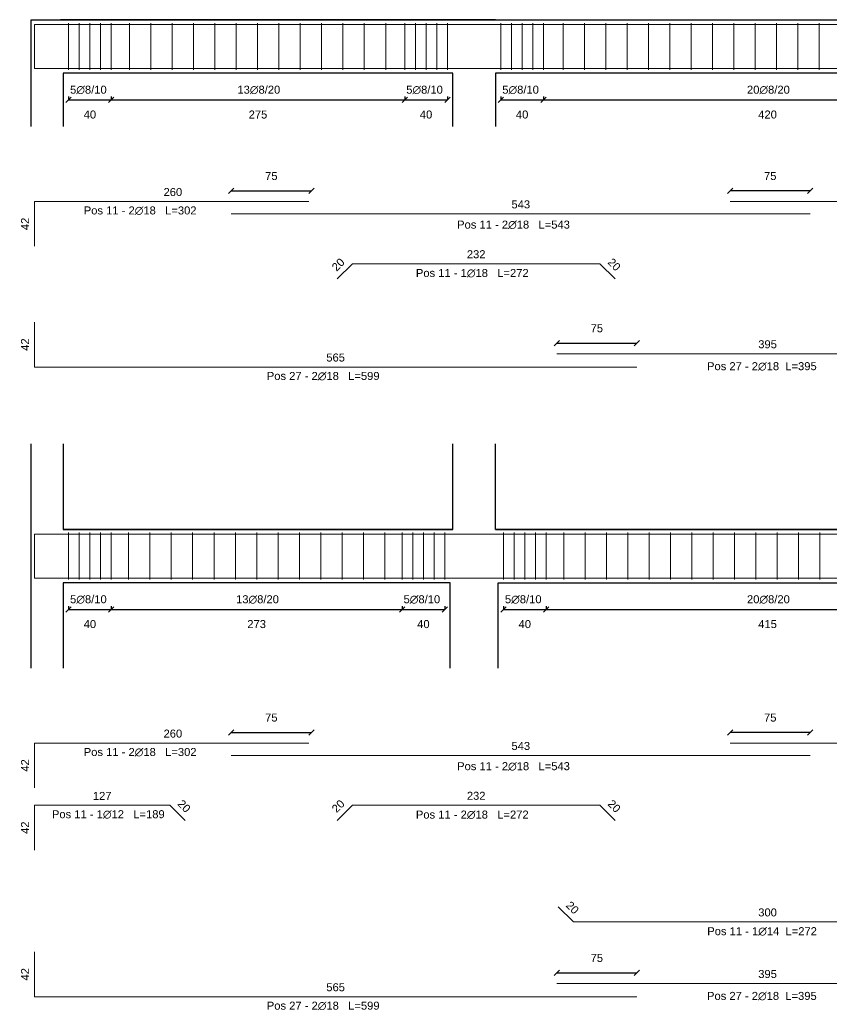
# Model space of a CAD drawing. Header units: millimetres. Extents: x -455371 to 117772, y -78417 to 116564.
# Drawn here: x -242200 to -234597, y -4194 to 5085 of the extents above; entities that cross this region are included whole.
import ezdxf

# ---------------------------------------------------------------- set-up
doc = ezdxf.new("R2010")
doc.units = ezdxf.units.MM
doc.layers.get('0').update_dxf_attribs({"color": 255})
for name, color, linetype, lineweight in [('armature', 5, 'Continuous', 18), ('Cls', 7, 'Continuous', 25), ('quote', 5, 'Continuous', 15), ('Scritte', 7, 'Continuous', 15), ('staffe', 10, 'Continuous', 15)]:
    doc.layers.add(name, color=color, linetype=linetype, lineweight=lineweight)
doc.styles.get("Standard").update_dxf_attribs({"font": 'arial.ttf'})
doc.dimstyles.new('per distinte 1 a 50', dxfattribs={"dimtxt": 75, "dimasz": 150, "dimexe": 0.18, "dimexo": 250, "dimgap": 50, "dimtad": 1, "dimdec": 0, "dimlfac": 0.1, "dimzin": 0, "dimdsep": 46, "dimtxsty": 'Standard', "dimblk": 'NONE', "dimcen": 0, "dimse1": 1, "dimse2": 1, "dimsd1": 1, "dimsd2": 1, "dimadec": 0, "dimazin": 0, "dimtfac": 1, "dimtdec": 0, "dimtix": 1, "dimtofl": 0, "dimtmove": 0, "dimatfit": 3, "dimldrblk": 'NONE', "dimfxl": 250, "dimfxlon": 1, "dimtolj": 1, "dimtzin": 0, "dimarcsym": 2})
doc.dimstyles.new('scala1 a 50', dxfattribs={"dimtxt": 75, "dimasz": 50, "dimexe": 0.18, "dimexo": 250, "dimgap": 100, "dimtad": 2, "dimdec": 0, "dimlfac": 0.1, "dimzin": 0, "dimdsep": 46, "dimtxsty": 'Standard', "dimblk": 'OBLIQUE', "dimcen": -100, "dimadec": 0, "dimazin": 0, "dimtfac": 1, "dimtdec": 0, "dimtofl": 0, "dimtmove": 0, "dimatfit": 3, "dimfxl": 250, "dimfxlon": 1, "dimtolj": 1, "dimtzin": 0, "dimarcsym": 0})

# ---------------------------------------------------------------- blocks, each defined once
blk = doc.blocks.new('*U742')
at = {"layer": 'staffe'}
blk.add_lwpolyline([(0, -220), (0, 220)], dxfattribs=at)
blk = doc.blocks.new('*U743')
at = {"layer": 'Cls', "color": 0, "linetype": 'ByBlock', "lineweight": -2, "transparency": 16777216}
for p in [(0, 0), (100, 0), (200, 0), (300, 0), (400, 0)]:
    blk.add_blockref('*U742', p, dxfattribs=at)
blk = doc.blocks.new('*U744')
at = {"layer": 'staffe'}
blk.add_lwpolyline([(0, -220), (0, 220)], dxfattribs=at)
blk = doc.blocks.new('*U745')
at = {"layer": 'Cls', "color": 0, "linetype": 'ByBlock', "lineweight": -2, "transparency": 16777216}
for p in [(0, 0), (100, 0), (200, 0), (300, 0), (400, 0)]:
    blk.add_blockref('*U744', p, dxfattribs=at)
blk = doc.blocks.new('*U750')
at = {"layer": 'staffe'}
blk.add_lwpolyline([(0, -220), (0, 220)], dxfattribs=at)
blk = doc.blocks.new('*U751')
at = {"layer": 'Cls', "color": 0, "linetype": 'ByBlock', "lineweight": -2, "transparency": 16777216}
for p in [(0, 0), (100, 0), (200, 0), (300, 0), (400, 0)]:
    blk.add_blockref('*U750', p, dxfattribs=at)
blk = doc.blocks.new('*U762')
at = {"layer": 'staffe'}
blk.add_lwpolyline([(0, -220), (0, 220)], dxfattribs=at)
blk = doc.blocks.new('*U763')
at = {"layer": 'Cls', "color": 0, "linetype": 'ByBlock', "lineweight": -2, "transparency": 16777216}
for p in [(0, 0), (100, 0), (200, 0), (300, 0), (400, 0)]:
    blk.add_blockref('*U762', p, dxfattribs=at)
blk = doc.blocks.new('*U775')
at = {"layer": 'staffe'}
blk.add_lwpolyline([(0, -220), (0, 220)], dxfattribs=at)
blk = doc.blocks.new('*U776')
at = {"layer": 'Cls', "color": 0, "linetype": 'ByBlock', "lineweight": -2, "transparency": 16777216}
for p in [(0, 0), (100, 0), (200, 0), (300, 0), (400, 0)]:
    blk.add_blockref('*U775', p, dxfattribs=at)
blk = doc.blocks.new('*U777')
at = {"layer": 'staffe'}
blk.add_lwpolyline([(0, -220), (0, 220)], dxfattribs=at)
blk = doc.blocks.new('*U778')
at = {"layer": 'Cls', "color": 0, "linetype": 'ByBlock', "lineweight": -2, "transparency": 16777216}
for p in [(0, 0), (100, 0), (200, 0), (300, 0), (400, 0)]:
    blk.add_blockref('*U777', p, dxfattribs=at)
blk = doc.blocks.new('*U801')
at = {"layer": 'staffe'}
blk.add_lwpolyline([(0, -220), (0, 220)], dxfattribs=at)
blk = doc.blocks.new('*U802')
at = {"layer": 'Cls', "color": 0, "linetype": 'ByBlock', "lineweight": -2, "transparency": 16777216}
for p in [(0, 0), (200, 0), (400, 0), (600, 0), (800, 0), (1000, 0), (1200, 0), (1400, 0), (1600, 0), (1800, 0), (2000, 0), (2200, 0), (2400, 0)]:
    blk.add_blockref('*U801', p, dxfattribs=at)
blk = doc.blocks.new('*U803')
at = {"layer": 'staffe'}
blk.add_lwpolyline([(0, -220), (0, 220)], dxfattribs=at)
blk = doc.blocks.new('*U804')
at = {"layer": 'Cls', "color": 0, "linetype": 'ByBlock', "lineweight": -2, "transparency": 16777216}
for p in [(0, 0), (200, 0), (400, 0), (600, 0), (800, 0), (1000, 0), (1200, 0), (1400, 0), (1600, 0), (1800, 0), (2000, 0), (2200, 0), (2400, 0)]:
    blk.add_blockref('*U803', p, dxfattribs=at)
blk = doc.blocks.new('*U806')
at = {"layer": 'staffe'}
blk.add_lwpolyline([(0, -220), (0, 220)], dxfattribs=at)
blk = doc.blocks.new('*U807')
at = {"layer": 'Cls', "color": 0, "linetype": 'ByBlock', "lineweight": -2, "transparency": 16777216}
for p in [(0, 0), (200, 0), (400, 0), (600, 0), (800, 0), (1000, 0), (1200, 0), (1400, 0), (1600, 0), (1800, 0), (2000, 0), (2200, 0), (2400, 0), (2600, 0), (2800, 0), (3000, 0), (3200, 0), (3400, 0), (3600, 0), (3800, 0)]:
    blk.add_blockref('*U806', p, dxfattribs=at)
blk = doc.blocks.new('*U809')
at = {"layer": 'staffe'}
blk.add_lwpolyline([(0, -220), (0, 220)], dxfattribs=at)
blk = doc.blocks.new('*U808')
at = {"layer": 'Cls', "color": 0, "linetype": 'ByBlock', "lineweight": -2, "transparency": 16777216}
for p in [(0, 0), (200, 0), (400, 0), (600, 0), (800, 0), (1000, 0), (1200, 0), (1400, 0), (1600, 0), (1800, 0), (2000, 0), (2200, 0), (2400, 0), (2600, 0), (2800, 0), (3000, 0), (3200, 0), (3400, 0), (3600, 0), (3800, 0)]:
    blk.add_blockref('*U809', p, dxfattribs=at)
blk = doc.blocks.new('_Oblique')
at = {"color": 0, "linetype": 'ByBlock', "lineweight": -2}
blk.add_line((-0.5, -0.5), (0.5, 0.5), dxfattribs=at)
blk = doc.blocks.new('*D816')
at = {"layer": 'Defpoints', "color": 0, "transparency": 16777216}
for p in [(-238592.8, 4615.1), (-238192.8, 4615.1), (-238192.8, 4335.6)]:
    blk.add_point(p, dxfattribs=at)
at = {"layer": 'quote', "color": 0, "lineweight": -2, "transparency": 16777216}
for p, q in [((-238592.8, 4365.1), (-238592.8, 4335.4)), ((-238192.8, 4365.1), (-238192.8, 4335.4)), ((-238592.8, 4335.6), (-238192.8, 4335.6))]:
    blk.add_line(p, q, dxfattribs=at)
at = {"layer": 'quote', "color": 0, "lineweight": -2, "transparency": 16777216, "xscale": 50, "yscale": 50, "zscale": 50, "rotation": 180}
blk.add_blockref('_Oblique', (-238592.8, 4335.6), dxfattribs=at)
at = {"layer": 'quote', "color": 0, "lineweight": -2, "transparency": 16777216, "xscale": 50, "yscale": 50, "zscale": 50}
blk.add_blockref('_Oblique', (-238192.8, 4335.6), dxfattribs=at)
at = {"layer": 'quote', "color": 0, "transparency": 16777216, "insert": (-238392.8, 4197.3), "char_height": 75, "attachment_point": 5}
blk.add_mtext('\\A1;40', dxfattribs=at)
blk = doc.blocks.new('*D817')
at = {"layer": 'Defpoints', "color": 0, "transparency": 16777216}
for p in [(-238617.8, -159.1), (-238217.8, -159.1), (-238217.8, -438.6)]:
    blk.add_point(p, dxfattribs=at)
at = {"layer": 'quote', "color": 0, "lineweight": -2, "transparency": 16777216}
for p, q in [((-238617.8, -409.1), (-238617.8, -438.8)), ((-238617.8, -438.6), (-238217.8, -438.6)), ((-238217.8, -409.1), (-238217.8, -438.8))]:
    blk.add_line(p, q, dxfattribs=at)
at = {"layer": 'quote', "color": 0, "lineweight": -2, "transparency": 16777216, "xscale": 50, "yscale": 50, "zscale": 50, "rotation": 180}
blk.add_blockref('_Oblique', (-238617.8, -438.6), dxfattribs=at)
at = {"layer": 'quote', "color": 0, "lineweight": -2, "transparency": 16777216, "xscale": 50, "yscale": 50, "zscale": 50}
blk.add_blockref('_Oblique', (-238217.8, -438.6), dxfattribs=at)
at = {"layer": 'quote', "color": 0, "transparency": 16777216, "insert": (-238417.8, -576.9), "char_height": 75, "attachment_point": 5}
blk.add_mtext('\\A1;40', dxfattribs=at)
blk = doc.blocks.new('*D832')
at = {"layer": 'Defpoints', "color": 0, "transparency": 16777216}
for p in [(-241742.8, 4615.1), (-241342.8, 4615.1), (-241342.8, 4335.6)]:
    blk.add_point(p, dxfattribs=at)
at = {"layer": 'quote', "color": 0, "lineweight": -2, "transparency": 16777216}
for p, q in [((-241742.8, 4365.1), (-241742.8, 4335.4)), ((-241342.8, 4365.1), (-241342.8, 4335.4)), ((-241742.8, 4335.6), (-241342.8, 4335.6))]:
    blk.add_line(p, q, dxfattribs=at)
at = {"layer": 'quote', "color": 0, "lineweight": -2, "transparency": 16777216, "xscale": 50, "yscale": 50, "zscale": 50, "rotation": 180}
blk.add_blockref('_Oblique', (-241742.8, 4335.6), dxfattribs=at)
at = {"layer": 'quote', "color": 0, "lineweight": -2, "transparency": 16777216, "xscale": 50, "yscale": 50, "zscale": 50}
blk.add_blockref('_Oblique', (-241342.8, 4335.6), dxfattribs=at)
at = {"layer": 'quote', "color": 0, "transparency": 16777216, "insert": (-241542.8, 4197.3), "char_height": 75, "attachment_point": 5}
blk.add_mtext('\\A1;40', dxfattribs=at)
blk = doc.blocks.new('*D833')
at = {"layer": 'Defpoints', "color": 0, "transparency": 16777216}
for p in [(-241742.8, -159.1), (-241342.8, -159.1), (-241342.8, -438.6)]:
    blk.add_point(p, dxfattribs=at)
at = {"layer": 'quote', "color": 0, "lineweight": -2, "transparency": 16777216}
for p, q in [((-241742.8, -409.1), (-241742.8, -438.8)), ((-241742.8, -438.6), (-241342.8, -438.6)), ((-241342.8, -409.1), (-241342.8, -438.8))]:
    blk.add_line(p, q, dxfattribs=at)
at = {"layer": 'quote', "color": 0, "lineweight": -2, "transparency": 16777216, "xscale": 50, "yscale": 50, "zscale": 50, "rotation": 180}
blk.add_blockref('_Oblique', (-241742.8, -438.6), dxfattribs=at)
at = {"layer": 'quote', "color": 0, "lineweight": -2, "transparency": 16777216, "xscale": 50, "yscale": 50, "zscale": 50}
blk.add_blockref('_Oblique', (-241342.8, -438.6), dxfattribs=at)
at = {"layer": 'quote', "color": 0, "transparency": 16777216, "insert": (-241542.8, -576.9), "char_height": 75, "attachment_point": 5}
blk.add_mtext('\\A1;40', dxfattribs=at)
blk = doc.blocks.new('*D836')
at = {"layer": 'Defpoints', "color": 0, "transparency": 16777216}
for p in [(-237692.8, 4615.1), (-237292.8, 4615.1), (-237292.8, 4335.6)]:
    blk.add_point(p, dxfattribs=at)
at = {"layer": 'quote', "color": 0, "lineweight": -2, "transparency": 16777216}
for p, q in [((-237692.8, 4365.1), (-237692.8, 4335.4)), ((-237292.8, 4365.1), (-237292.8, 4335.4)), ((-237692.8, 4335.6), (-237292.8, 4335.6))]:
    blk.add_line(p, q, dxfattribs=at)
at = {"layer": 'quote', "color": 0, "lineweight": -2, "transparency": 16777216, "xscale": 50, "yscale": 50, "zscale": 50, "rotation": 180}
blk.add_blockref('_Oblique', (-237692.8, 4335.6), dxfattribs=at)
at = {"layer": 'quote', "color": 0, "lineweight": -2, "transparency": 16777216, "xscale": 50, "yscale": 50, "zscale": 50}
blk.add_blockref('_Oblique', (-237292.8, 4335.6), dxfattribs=at)
at = {"layer": 'quote', "color": 0, "transparency": 16777216, "insert": (-237492.8, 4197.3), "char_height": 75, "attachment_point": 5}
blk.add_mtext('\\A1;40', dxfattribs=at)
blk = doc.blocks.new('*D837')
at = {"layer": 'Defpoints', "color": 0, "transparency": 16777216}
for p in [(-237667.8, -159.1), (-237267.8, -159.1), (-237267.8, -438.6)]:
    blk.add_point(p, dxfattribs=at)
at = {"layer": 'quote', "color": 0, "lineweight": -2, "transparency": 16777216}
for p, q in [((-237667.8, -409.1), (-237667.8, -438.8)), ((-237667.8, -438.6), (-237267.8, -438.6)), ((-237267.8, -409.1), (-237267.8, -438.8))]:
    blk.add_line(p, q, dxfattribs=at)
at = {"layer": 'quote', "color": 0, "lineweight": -2, "transparency": 16777216, "xscale": 50, "yscale": 50, "zscale": 50, "rotation": 180}
blk.add_blockref('_Oblique', (-237667.8, -438.6), dxfattribs=at)
at = {"layer": 'quote', "color": 0, "lineweight": -2, "transparency": 16777216, "xscale": 50, "yscale": 50, "zscale": 50}
blk.add_blockref('_Oblique', (-237267.8, -438.6), dxfattribs=at)
at = {"layer": 'quote', "color": 0, "transparency": 16777216, "insert": (-237467.8, -576.9), "char_height": 75, "attachment_point": 5}
blk.add_mtext('\\A1;40', dxfattribs=at)
blk = doc.blocks.new('*D848')
at = {"layer": 'Defpoints', "color": 0, "transparency": 16777216}
for p in [(-241342.8, 4615.1), (-238592.8, 4615.1), (-238592.8, 4335.6)]:
    blk.add_point(p, dxfattribs=at)
at = {"layer": 'quote', "color": 0, "lineweight": -2, "transparency": 16777216}
for p, q in [((-241342.8, 4365.1), (-241342.8, 4335.4)), ((-238592.8, 4365.1), (-238592.8, 4335.4)), ((-241342.8, 4335.6), (-238592.8, 4335.6))]:
    blk.add_line(p, q, dxfattribs=at)
at = {"layer": 'quote', "color": 0, "lineweight": -2, "transparency": 16777216, "xscale": 50, "yscale": 50, "zscale": 50, "rotation": 180}
blk.add_blockref('_Oblique', (-241342.8, 4335.6), dxfattribs=at)
at = {"layer": 'quote', "color": 0, "lineweight": -2, "transparency": 16777216, "xscale": 50, "yscale": 50, "zscale": 50}
blk.add_blockref('_Oblique', (-238592.8, 4335.6), dxfattribs=at)
at = {"layer": 'quote', "color": 0, "transparency": 16777216, "insert": (-239967.8, 4197.3), "char_height": 75, "attachment_point": 5}
blk.add_mtext('\\A1;275', dxfattribs=at)
blk = doc.blocks.new('*D849')
at = {"layer": 'Defpoints', "color": 0, "transparency": 16777216}
for p in [(-237292.8, 4615.1), (-233092.8, 4615.1), (-233092.8, 4335.6)]:
    blk.add_point(p, dxfattribs=at)
at = {"layer": 'quote', "color": 0, "lineweight": -2, "transparency": 16777216}
for p, q in [((-237292.8, 4365.1), (-237292.8, 4335.4)), ((-233092.8, 4365.1), (-233092.8, 4335.4)), ((-237292.8, 4335.6), (-233092.8, 4335.6))]:
    blk.add_line(p, q, dxfattribs=at)
at = {"layer": 'quote', "color": 0, "lineweight": -2, "transparency": 16777216, "xscale": 50, "yscale": 50, "zscale": 50, "rotation": 180}
blk.add_blockref('_Oblique', (-237292.8, 4335.6), dxfattribs=at)
at = {"layer": 'quote', "color": 0, "lineweight": -2, "transparency": 16777216, "xscale": 50, "yscale": 50, "zscale": 50}
blk.add_blockref('_Oblique', (-233092.8, 4335.6), dxfattribs=at)
at = {"layer": 'quote', "color": 0, "transparency": 16777216, "insert": (-235192.8, 4197.3), "char_height": 75, "attachment_point": 5}
blk.add_mtext('\\A1;420', dxfattribs=at)
blk = doc.blocks.new('*D840')
at = {"layer": 'Defpoints', "color": 0, "transparency": 16777216}
for p in [(-237267.8, -159.1), (-233117.8, -159.1), (-233117.8, -438.6)]:
    blk.add_point(p, dxfattribs=at)
at = {"layer": 'quote', "color": 0, "lineweight": -2, "transparency": 16777216}
for p, q in [((-237267.8, -409.1), (-237267.8, -438.8)), ((-237267.8, -438.6), (-233117.8, -438.6)), ((-233117.8, -409.1), (-233117.8, -438.8))]:
    blk.add_line(p, q, dxfattribs=at)
at = {"layer": 'quote', "color": 0, "lineweight": -2, "transparency": 16777216, "xscale": 50, "yscale": 50, "zscale": 50, "rotation": 180}
blk.add_blockref('_Oblique', (-237267.8, -438.6), dxfattribs=at)
at = {"layer": 'quote', "color": 0, "lineweight": -2, "transparency": 16777216, "xscale": 50, "yscale": 50, "zscale": 50}
blk.add_blockref('_Oblique', (-233117.8, -438.6), dxfattribs=at)
at = {"layer": 'quote', "color": 0, "transparency": 16777216, "insert": (-235192.8, -576.9), "char_height": 75, "attachment_point": 5}
blk.add_mtext('\\A1;415', dxfattribs=at)
blk = doc.blocks.new('*D841')
at = {"layer": 'Defpoints', "color": 0, "transparency": 16777216}
for p in [(-241342.8, -159.1), (-238617.8, -159.1), (-238617.8, -438.6)]:
    blk.add_point(p, dxfattribs=at)
at = {"layer": 'quote', "color": 0, "lineweight": -2, "transparency": 16777216}
for p, q in [((-241342.8, -409.1), (-241342.8, -438.8)), ((-241342.8, -438.6), (-238617.8, -438.6)), ((-238617.8, -409.1), (-238617.8, -438.8))]:
    blk.add_line(p, q, dxfattribs=at)
at = {"layer": 'quote', "color": 0, "lineweight": -2, "transparency": 16777216, "xscale": 50, "yscale": 50, "zscale": 50, "rotation": 180}
blk.add_blockref('_Oblique', (-241342.8, -438.6), dxfattribs=at)
at = {"layer": 'quote', "color": 0, "lineweight": -2, "transparency": 16777216, "xscale": 50, "yscale": 50, "zscale": 50}
blk.add_blockref('_Oblique', (-238617.8, -438.6), dxfattribs=at)
at = {"layer": 'quote', "color": 0, "transparency": 16777216, "insert": (-239980.3, -577), "char_height": 75, "attachment_point": 5}
blk.add_mtext('\\A1;273', dxfattribs=at)
blk = doc.blocks.new('*D850')
at = {"layer": 'Defpoints', "color": 0, "transparency": 16777216}
for p in [(-242062.8, 2252.1), (-242062.8, 2252.1), (-242062.8, 1832.1)]:
    blk.add_point(p, dxfattribs=at)
at = {"layer": 'quote', "color": 0, "transparency": 16777216, "insert": (-242150.5, 2042.1), "char_height": 75, "attachment_point": 5, "rotation": 90}
blk.add_mtext('\\A1;42', dxfattribs=at)
blk = doc.blocks.new('_None')
blk = doc.blocks.new('*D851')
at = {"layer": 'Defpoints', "color": 0, "transparency": 16777216}
for p in [(-242062.8, 1832.1), (-236417.8, 1832.1), (-236417.8, 1832.1)]:
    blk.add_point(p, dxfattribs=at)
at = {"layer": 'quote', "color": 0, "transparency": 16777216, "insert": (-239240.3, 1920.4), "char_height": 75, "attachment_point": 5}
blk.add_mtext('\\A1;565', dxfattribs=at)
blk = doc.blocks.new('*D854')
at = {"layer": 'Defpoints', "color": 0, "transparency": 16777216}
for p in [(-236417.8, 2056.7), (-237167.8, 1956.5), (-236417.8, 1832.1)]:
    blk.add_point(p, dxfattribs=at)
at = {"layer": 'quote', "color": 0, "lineweight": -2, "transparency": 16777216}
for p, q in [((-237167.8, 2056.7), (-237167.8, 2056.9)), ((-237167.8, 2056.7), (-236417.8, 2056.7)), ((-236417.8, 2056.7), (-236417.8, 2056.9))]:
    blk.add_line(p, q, dxfattribs=at)
at = {"layer": 'quote', "color": 0, "lineweight": -2, "transparency": 16777216, "xscale": 50, "yscale": 50, "zscale": 50, "rotation": 180}
blk.add_blockref('_Oblique', (-237167.8, 2056.7), dxfattribs=at)
at = {"layer": 'quote', "color": 0, "lineweight": -2, "transparency": 16777216, "xscale": 50, "yscale": 50, "zscale": 50}
blk.add_blockref('_Oblique', (-236417.8, 2056.7), dxfattribs=at)
at = {"layer": 'quote', "color": 0, "transparency": 16777216, "insert": (-236792.8, 2194.8), "char_height": 75, "attachment_point": 5}
blk.add_mtext('\\A1;75', dxfattribs=at)
blk = doc.blocks.new('*D855')
at = {"layer": 'Defpoints', "color": 0, "transparency": 16777216}
for p in [(-237167.8, 1956.5), (-233217.8, 1956.5), (-233217.8, 1956.5)]:
    blk.add_point(p, dxfattribs=at)
at = {"layer": 'quote', "color": 0, "transparency": 16777216, "insert": (-235192.8, 2044.8), "char_height": 75, "attachment_point": 5}
blk.add_mtext('\\A1;395', dxfattribs=at)
blk = doc.blocks.new('*D857')
at = {"layer": 'Defpoints', "color": 0, "transparency": 16777216}
for p in [(-242062.8, 3382.8), (-242062.8, 3382.8), (-242062.8, 2962.8)]:
    blk.add_point(p, dxfattribs=at)
at = {"layer": 'quote', "color": 0, "transparency": 16777216, "insert": (-242150.5, 3172.8), "char_height": 75, "attachment_point": 5, "rotation": 90}
blk.add_mtext('\\A1;42', dxfattribs=at)
blk = doc.blocks.new('*D858')
at = {"layer": 'Defpoints', "color": 0, "transparency": 16777216}
for p in [(-242062.8, 3382.8), (-239467.8, 3382.8), (-239467.8, 3382.8)]:
    blk.add_point(p, dxfattribs=at)
at = {"layer": 'quote', "color": 0, "transparency": 16777216, "insert": (-240765.3, 3471.1), "char_height": 75, "attachment_point": 5}
blk.add_mtext('\\A1;260', dxfattribs=at)
blk = doc.blocks.new('*D859')
at = {"layer": 'Defpoints', "color": 0, "transparency": 16777216}
for p in [(-239467.8, 3483.1), (-239467.8, 3382.8), (-240217.8, 3267)]:
    blk.add_point(p, dxfattribs=at)
at = {"layer": 'quote', "color": 0, "lineweight": -2, "transparency": 16777216}
for p, q in [((-240217.8, 3483.1), (-240217.8, 3483.3)), ((-240217.8, 3483.1), (-239467.8, 3483.1)), ((-239467.8, 3483.1), (-239467.8, 3483.3))]:
    blk.add_line(p, q, dxfattribs=at)
at = {"layer": 'quote', "color": 0, "lineweight": -2, "transparency": 16777216, "xscale": 50, "yscale": 50, "zscale": 50, "rotation": 180}
blk.add_blockref('_Oblique', (-240217.8, 3483.1), dxfattribs=at)
at = {"layer": 'quote', "color": 0, "lineweight": -2, "transparency": 16777216, "xscale": 50, "yscale": 50, "zscale": 50}
blk.add_blockref('_Oblique', (-239467.8, 3483.1), dxfattribs=at)
at = {"layer": 'quote', "color": 0, "transparency": 16777216, "insert": (-239842.8, 3621.2), "char_height": 75, "attachment_point": 5}
blk.add_mtext('\\A1;75', dxfattribs=at)
blk = doc.blocks.new('*D863')
at = {"layer": 'Defpoints', "color": 0, "transparency": 16777216}
for p in [(-235542.8, 3483.1), (-235542.8, 3382.8), (-234792.8, 3267)]:
    blk.add_point(p, dxfattribs=at)
at = {"layer": 'quote', "color": 0, "lineweight": -2, "transparency": 16777216}
for p, q in [((-235542.8, 3483.1), (-235542.8, 3483.3)), ((-234792.8, 3483.1), (-235542.8, 3483.1)), ((-234792.8, 3483.1), (-234792.8, 3483.3))]:
    blk.add_line(p, q, dxfattribs=at)
at = {"layer": 'quote', "color": 0, "lineweight": -2, "transparency": 16777216, "xscale": 50, "yscale": 50, "zscale": 50, "rotation": 180}
blk.add_blockref('_Oblique', (-235542.8, 3483.1), dxfattribs=at)
at = {"layer": 'quote', "color": 0, "lineweight": -2, "transparency": 16777216, "xscale": 50, "yscale": 50, "zscale": 50}
blk.add_blockref('_Oblique', (-234792.8, 3483.1), dxfattribs=at)
at = {"layer": 'quote', "color": 0, "transparency": 16777216, "insert": (-235167.8, 3621.2), "char_height": 75, "attachment_point": 5}
blk.add_mtext('\\A1;75', dxfattribs=at)
blk = doc.blocks.new('*D864')
at = {"layer": 'Defpoints', "color": 0, "transparency": 16777216}
for p in [(-240217.8, 3267), (-234792.8, 3267), (-234792.8, 3267)]:
    blk.add_point(p, dxfattribs=at)
at = {"layer": 'quote', "color": 0, "transparency": 16777216, "insert": (-237505.3, 3355.3), "char_height": 75, "attachment_point": 5}
blk.add_mtext('\\A1;543', dxfattribs=at)
blk = doc.blocks.new('*D990')
at = {"layer": 'Defpoints', "color": 0, "transparency": 16777216}
for p in [(-239083.1, 2800), (-239083.1, 2800), (-239224.5, 2658.6)]:
    blk.add_point(p, dxfattribs=at)
at = {"layer": 'quote', "color": 0, "transparency": 16777216, "insert": (-239216.2, 2791.7), "char_height": 75, "attachment_point": 5, "rotation": 45}
blk.add_mtext('\\A1;20', dxfattribs=at)
blk = doc.blocks.new('*D988')
at = {"layer": 'Defpoints', "color": 0, "transparency": 16777216}
for p in [(-236763.1, 2800), (-236763.1, 2800), (-236621.7, 2658.6)]:
    blk.add_point(p, dxfattribs=at)
at = {"layer": 'quote', "color": 0, "transparency": 16777216, "insert": (-236630, 2791.7), "char_height": 75, "attachment_point": 5, "rotation": 315}
blk.add_mtext('\\A1;20', dxfattribs=at)
blk = doc.blocks.new('*D989')
at = {"layer": 'Defpoints', "color": 0, "transparency": 16777216}
for p in [(-239083.1, 2800), (-236763.1, 2800), (-236763.1, 2800)]:
    blk.add_point(p, dxfattribs=at)
at = {"layer": 'quote', "color": 0, "transparency": 16777216, "insert": (-237923.1, 2888.3), "char_height": 75, "attachment_point": 5}
blk.add_mtext('\\A1;232', dxfattribs=at)
blk = doc.blocks.new('*D1073')
at = {"layer": 'Defpoints', "color": 0, "transparency": 16777216}
for p in [(-242062.8, -3648), (-242062.8, -3648), (-242062.8, -4068)]:
    blk.add_point(p, dxfattribs=at)
at = {"layer": 'quote', "color": 0, "transparency": 16777216, "insert": (-242150.5, -3858), "char_height": 75, "attachment_point": 5, "rotation": 90}
blk.add_mtext('\\A1;42', dxfattribs=at)
blk = doc.blocks.new('*D1074')
at = {"layer": 'Defpoints', "color": 0, "transparency": 16777216}
for p in [(-242062.8, -4068), (-236417.8, -4068), (-236417.8, -4068)]:
    blk.add_point(p, dxfattribs=at)
at = {"layer": 'quote', "color": 0, "transparency": 16777216, "insert": (-239240.3, -3979.7), "char_height": 75, "attachment_point": 5}
blk.add_mtext('\\A1;565', dxfattribs=at)
blk = doc.blocks.new('*D1077')
at = {"layer": 'Defpoints', "color": 0, "transparency": 16777216}
for p in [(-236417.8, -3843.4), (-237167.8, -3943.6), (-236417.8, -4068)]:
    blk.add_point(p, dxfattribs=at)
at = {"layer": 'quote', "color": 0, "lineweight": -2, "transparency": 16777216}
for p, q in [((-237167.8, -3843.4), (-237167.8, -3843.2)), ((-237167.8, -3843.4), (-236417.8, -3843.4)), ((-236417.8, -3843.4), (-236417.8, -3843.2))]:
    blk.add_line(p, q, dxfattribs=at)
at = {"layer": 'quote', "color": 0, "lineweight": -2, "transparency": 16777216, "xscale": 50, "yscale": 50, "zscale": 50, "rotation": 180}
blk.add_blockref('_Oblique', (-237167.8, -3843.4), dxfattribs=at)
at = {"layer": 'quote', "color": 0, "lineweight": -2, "transparency": 16777216, "xscale": 50, "yscale": 50, "zscale": 50}
blk.add_blockref('_Oblique', (-236417.8, -3843.4), dxfattribs=at)
at = {"layer": 'quote', "color": 0, "transparency": 16777216, "insert": (-236792.8, -3705.2), "char_height": 75, "attachment_point": 5}
blk.add_mtext('\\A1;75', dxfattribs=at)
blk = doc.blocks.new('*D1078')
at = {"layer": 'Defpoints', "color": 0, "transparency": 16777216}
for p in [(-237167.8, -3943.6), (-233217.8, -3943.6), (-233217.8, -3943.6)]:
    blk.add_point(p, dxfattribs=at)
at = {"layer": 'quote', "color": 0, "transparency": 16777216, "insert": (-235192.8, -3855.3), "char_height": 75, "attachment_point": 5}
blk.add_mtext('\\A1;395', dxfattribs=at)
blk = doc.blocks.new('*D1080')
at = {"layer": 'Defpoints', "color": 0, "transparency": 16777216}
for p in [(-242062.8, -1691.4), (-242062.8, -1691.4), (-242062.8, -2111.4)]:
    blk.add_point(p, dxfattribs=at)
at = {"layer": 'quote', "color": 0, "transparency": 16777216, "insert": (-242150.5, -1901.4), "char_height": 75, "attachment_point": 5, "rotation": 90}
blk.add_mtext('\\A1;42', dxfattribs=at)
blk = doc.blocks.new('*D1081')
at = {"layer": 'Defpoints', "color": 0, "transparency": 16777216}
for p in [(-242062.8, -1691.4), (-239467.8, -1691.4), (-239467.8, -1691.4)]:
    blk.add_point(p, dxfattribs=at)
at = {"layer": 'quote', "color": 0, "transparency": 16777216, "insert": (-240765.3, -1603.1), "char_height": 75, "attachment_point": 5}
blk.add_mtext('\\A1;260', dxfattribs=at)
blk = doc.blocks.new('*D1082')
at = {"layer": 'Defpoints', "color": 0, "transparency": 16777216}
for p in [(-239467.8, -1591.2), (-239467.8, -1691.4), (-240217.8, -1807.2)]:
    blk.add_point(p, dxfattribs=at)
at = {"layer": 'quote', "color": 0, "lineweight": -2, "transparency": 16777216}
for p, q in [((-240217.8, -1591.2), (-240217.8, -1591)), ((-240217.8, -1591.2), (-239467.8, -1591.2)), ((-239467.8, -1591.2), (-239467.8, -1591))]:
    blk.add_line(p, q, dxfattribs=at)
at = {"layer": 'quote', "color": 0, "lineweight": -2, "transparency": 16777216, "xscale": 50, "yscale": 50, "zscale": 50, "rotation": 180}
blk.add_blockref('_Oblique', (-240217.8, -1591.2), dxfattribs=at)
at = {"layer": 'quote', "color": 0, "lineweight": -2, "transparency": 16777216, "xscale": 50, "yscale": 50, "zscale": 50}
blk.add_blockref('_Oblique', (-239467.8, -1591.2), dxfattribs=at)
at = {"layer": 'quote', "color": 0, "transparency": 16777216, "insert": (-239842.8, -1453), "char_height": 75, "attachment_point": 5}
blk.add_mtext('\\A1;75', dxfattribs=at)
blk = doc.blocks.new('*D1086')
at = {"layer": 'Defpoints', "color": 0, "transparency": 16777216}
for p in [(-235542.8, -1591.2), (-235542.8, -1691.4), (-234792.8, -1807.2)]:
    blk.add_point(p, dxfattribs=at)
at = {"layer": 'quote', "color": 0, "lineweight": -2, "transparency": 16777216}
for p, q in [((-235542.8, -1591.2), (-235542.8, -1591)), ((-234792.8, -1591.2), (-235542.8, -1591.2)), ((-234792.8, -1591.2), (-234792.8, -1591))]:
    blk.add_line(p, q, dxfattribs=at)
at = {"layer": 'quote', "color": 0, "lineweight": -2, "transparency": 16777216, "xscale": 50, "yscale": 50, "zscale": 50, "rotation": 180}
blk.add_blockref('_Oblique', (-235542.8, -1591.2), dxfattribs=at)
at = {"layer": 'quote', "color": 0, "lineweight": -2, "transparency": 16777216, "xscale": 50, "yscale": 50, "zscale": 50}
blk.add_blockref('_Oblique', (-234792.8, -1591.2), dxfattribs=at)
at = {"layer": 'quote', "color": 0, "transparency": 16777216, "insert": (-235167.8, -1453), "char_height": 75, "attachment_point": 5}
blk.add_mtext('\\A1;75', dxfattribs=at)
blk = doc.blocks.new('*D1087')
at = {"layer": 'Defpoints', "color": 0, "transparency": 16777216}
for p in [(-240217.8, -1807.2), (-234792.8, -1807.2), (-234792.8, -1807.2)]:
    blk.add_point(p, dxfattribs=at)
at = {"layer": 'quote', "color": 0, "transparency": 16777216, "insert": (-237505.3, -1718.9), "char_height": 75, "attachment_point": 5}
blk.add_mtext('\\A1;543', dxfattribs=at)
blk = doc.blocks.new('*D1088')
at = {"layer": 'Defpoints', "color": 0, "transparency": 16777216}
for p in [(-239083.1, -2274.2), (-239083.1, -2274.2), (-239224.5, -2415.7)]:
    blk.add_point(p, dxfattribs=at)
at = {"layer": 'quote', "color": 0, "transparency": 16777216, "insert": (-239216.2, -2282.5), "char_height": 75, "attachment_point": 5, "rotation": 45}
blk.add_mtext('\\A1;20', dxfattribs=at)
blk = doc.blocks.new('*D1069')
at = {"layer": 'Defpoints', "color": 0, "transparency": 16777216}
for p in [(-236763.1, -2274.2), (-236763.1, -2274.2), (-236621.7, -2415.7)]:
    blk.add_point(p, dxfattribs=at)
at = {"layer": 'quote', "color": 0, "transparency": 16777216, "insert": (-236630, -2282.5), "char_height": 75, "attachment_point": 5, "rotation": 315}
blk.add_mtext('\\A1;20', dxfattribs=at)
blk = doc.blocks.new('*D1070')
at = {"layer": 'Defpoints', "color": 0, "transparency": 16777216}
for p in [(-239083.1, -2274.2), (-236763.1, -2274.2), (-236763.1, -2274.2)]:
    blk.add_point(p, dxfattribs=at)
at = {"layer": 'quote', "color": 0, "transparency": 16777216, "insert": (-237923.1, -2185.9), "char_height": 75, "attachment_point": 5}
blk.add_mtext('\\A1;232', dxfattribs=at)
blk = doc.blocks.new('*D1060')
at = {"layer": 'Defpoints', "color": 0, "transparency": 16777216}
for p in [(-242062.8, -2274.2), (-242062.8, -2274.2), (-242062.8, -2694.2)]:
    blk.add_point(p, dxfattribs=at)
at = {"layer": 'quote', "color": 0, "transparency": 16777216, "insert": (-242150.5, -2484.2), "char_height": 75, "attachment_point": 5, "rotation": 90}
blk.add_mtext('\\A1;42', dxfattribs=at)
blk = doc.blocks.new('*D1061')
at = {"layer": 'Defpoints', "color": 0, "transparency": 16777216}
for p in [(-242062.8, -2274.2), (-240792.8, -2274.2), (-240792.8, -2274.2)]:
    blk.add_point(p, dxfattribs=at)
at = {"layer": 'quote', "color": 0, "transparency": 16777216, "insert": (-241427.8, -2186.6), "char_height": 75, "attachment_point": 5}
blk.add_mtext('\\A1;127', dxfattribs=at)
blk = doc.blocks.new('*D1065')
at = {"layer": 'Defpoints', "color": 0, "transparency": 16777216}
for p in [(-240792.8, -2274.2), (-240792.8, -2274.2), (-240651.4, -2415.7)]:
    blk.add_point(p, dxfattribs=at)
at = {"layer": 'quote', "color": 0, "transparency": 16777216, "insert": (-240659.7, -2282.5), "char_height": 75, "attachment_point": 5, "rotation": 315}
blk.add_mtext('\\A1;20', dxfattribs=at)
blk = doc.blocks.new('*D1062')
at = {"layer": 'Defpoints', "color": 0, "transparency": 16777216}
for p in [(-237154.3, -3225.4), (-237154.3, -3225.4), (-237012.8, -3366.8)]:
    blk.add_point(p, dxfattribs=at)
at = {"layer": 'quote', "color": 0, "transparency": 16777216, "insert": (-237021.1, -3233.6), "char_height": 75, "attachment_point": 5, "rotation": 315}
blk.add_mtext('\\A1;20', dxfattribs=at)
blk = doc.blocks.new('*D1064')
at = {"layer": 'Defpoints', "color": 0, "transparency": 16777216}
for p in [(-236692.8, -3366.8), (-233692.8, -3366.8), (-233692.8, -3366.8)]:
    blk.add_point(p, dxfattribs=at)
at = {"layer": 'quote', "color": 0, "transparency": 16777216, "insert": (-235192.8, -3278.5), "char_height": 75, "attachment_point": 5}
blk.add_mtext('\\A1;300', dxfattribs=at)

msp = doc.modelspace()

# ---------------------------------------------------------------- linework, layer by layer
at = {"layer": 'armature'}
for points in [[(-242062.8, 5041.1), (-228322.8, 5041.1), (-228322.8, 4629.1), (-242062.8, 4629.1)], [(-242062.8, 266.9), (-228322.8, 266.9), (-228322.8, -145.1), (-242062.8, -145.1)]]:
    msp.add_lwpolyline(points, close=True, dxfattribs=at)
for points in [[(-242062.8, 2962.8), (-242062.8, 3382.8), (-241692.8, 3382.8), (-239867.8, 3382.8), (-239492.8, 3382.8)], [(-230167.8, 3382.8), (-235542.8, 3382.8)], [(-240217.8, 3267), (-238642.8, 3267), (-237942.8, 3267), (-237242.8, 3267), (-234792.8, 3267)], [(-236621.7, 2658.6), (-236763.1, 2800), (-237173.1, 2800), (-238673.1, 2800), (-239083.1, 2800), (-239224.5, 2658.6)], [(-242062.8, 2252.1), (-242062.8, 1832.1), (-241692.8, 1832.1), (-239867.8, 1832.1), (-237392.8, 1832.1), (-236792.8, 1832.1), (-236417.8, 1832.1)], [(-235192.8, 1956.5), (-237167.8, 1956.5)], [(-235192.8, 1956.5), (-233217.8, 1956.5)], [(-242062.8, -2111.4), (-242062.8, -1691.4), (-241692.8, -1691.4), (-239867.8, -1691.4), (-239492.8, -1691.4)], [(-230167.8, -1691.4), (-235542.8, -1691.4)], [(-240217.8, -1807.2), (-238642.8, -1807.2), (-237942.8, -1807.2), (-237242.8, -1807.2), (-234792.8, -1807.2)], [(-242062.8, -2694.2), (-242062.8, -2274.2), (-241692.8, -2274.2), (-241292.8, -2274.2), (-240792.8, -2274.2), (-240651.4, -2415.7)], [(-236621.7, -2415.7), (-236763.1, -2274.2), (-237173.1, -2274.2), (-238673.1, -2274.2), (-239083.1, -2274.2), (-239224.5, -2415.7)], [(-237154.3, -3225.4), (-237012.8, -3366.8)], [(-237012.8, -3366.8), (-236692.8, -3366.8)], [(-233692.8, -3366.8), (-236692.8, -3366.8)], [(-242062.8, -3648), (-242062.8, -4068), (-241692.8, -4068), (-239867.8, -4068), (-237392.8, -4068), (-236792.8, -4068), (-236417.8, -4068)], [(-235192.8, -3943.6), (-237167.8, -3943.6)], [(-235192.8, -3943.6), (-233217.8, -3943.6)]]:
    msp.add_lwpolyline(points, dxfattribs=at)
at = {"layer": 'Cls'}
for points in [[(-242092.8, 4085.1), (-242092.8, 5085.1), (-242092.8, 5085.1), (-242092.8, 5085.1), (-237742.8, 5085.1), (-241817.8, 5085.1)], [(-237742.8, 5085.1), (-232642.8, 5085.1), (-232242.8, 5085.1)], [(-238142.8, 4085.1), (-238142.8, 4585.1), (-238142.8, 4585.1), (-238142.8, 4585.1), (-241792.8, 4585.1), (-241792.8, 4085.1)], [(-232642.8, 4085.1), (-232642.8, 4585.1), (-237742.8, 4585.1), (-237742.8, 4585.1), (-237742.8, 4085.1)], [(-242092.8, -989.1), (-242092.8, 1110.9)], [(-241792.8, 1110.9), (-241792.8, 310.9), (-238142.8, 310.9), (-241792.8, 310.9)], [(-238142.8, 310.9), (-238142.8, 1110.9)], [(-232642.8, 1110.9), (-232642.8, 310.9), (-237742.8, 310.9), (-237742.8, 1110.9)], [(-237742.8, 310.9), (-232642.8, 310.9)], [(-238167.8, -989.1), (-238167.8, -189.1), (-241792.8, -189.1), (-241792.8, -989.1)], [(-237717.8, -989.1), (-237717.8, -189.1), (-232667.8, -189.1), (-232667.8, -989.1)]]:
    msp.add_lwpolyline(points, dxfattribs=at)

# ---------------------------------------------------------------- block references
for name, p in [('*U745', (-241742.8, 4835.1)), ('*U802', (-241171.3, 4835.1)), ('*U743', (-237692.8, 4835.1)), ('*U807', (-237108.5, 4835.1)), ('*U763', (-241742.8, 60.9)), ('*U804', (-241180, 60.9)), ('*U751', (-237667.8, 60.9)), ('*U808', (-237102.9, 60.9))]:
    msp.add_blockref(name, p, dxfattribs=at)
at = {"layer": 'Cls', "xscale": -1}
for name, p in [('*U778', (-238192.8, 4835.1)), ('*U776', (-238217.8, 60.9))]:
    msp.add_blockref(name, p, dxfattribs=at)

# ---------------------------------------------------------------- texts
at = {"layer": 'Scritte', "char_height": 75, "attachment_point": 1}
for s, width, insert in [('5∅8/10 ', 371.945, (-241728.8, 4467.8)), ('13∅8/20', 371.945, (-240160.7, 4467.8)), ('5∅8/10 ', 371.945, (-238578.8, 4467.8)), ('5∅8/10 ', 371.945, (-237678.8, 4467.8)), ('20∅8/20', 371.945, (-235385.7, 4467.8)), ('Pos 11 - 2∅18   L=302', 1084.771, (-241600.5, 3336.6)), ('Pos 11 - 2∅18   L=543', 1084.771, (-238101.9, 3203.8)), ('Pos 11 - 1∅18   L=272', 1084.771, (-238488.3, 2750.4)), ('Pos 27 - 2∅18  L=395', 1084.771, (-235760, 1877.3)), ('Pos 27 - 2∅18   L=599', 1084.771, (-239885.2, 1785.8)), ('5∅8/10 ', 371.945, (-241728.8, -306.4)), ('13∅8/20', 371.945, (-240173.2, -306.4)), ('5∅8/10 ', 371.945, (-238603.8, -306.4)), ('5∅8/10 ', 371.945, (-237653.8, -306.4)), ('20∅8/20', 371.945, (-235385.7, -306.4)), ('Pos 11 - 2∅18   L=302', 1084.771, (-241600.5, -1737.7)), ('Pos 11 - 2∅18   L=543', 1084.771, (-238101.9, -1870.4)), ('Pos 11 - 1∅12   L=189', 1084.771, (-241898.8, -2320.5)), ('Pos 11 - 2∅18   L=272', 1084.771, (-238488.3, -2323.8)), ('Pos 11 - 1∅14  L=272', 1084.771, (-235758, -3416.4)), ('Pos 27 - 2∅18  L=395', 1084.771, (-235760, -4022.8)), ('Pos 27 - 2∅18   L=599', 1084.771, (-239885.2, -4114.2))]:
    msp.add_mtext_dynamic_manual_height_columns(s, width=width, gutter_width=12.5, heights=[0], dxfattribs=dict(at, insert=insert))

# ---------------------------------------------------------------- dimensions: what is measured, and where the dimension line sits
at = {"layer": 'quote'}
for base, p1, p2, dimstyle, picture, middle in [((-241342.8, 4335.6), (-241742.8, 4615.1), (-241342.8, 4615.1), 'scala1 a 50', '*D832', (-241542.8, 4197.3)), ((-238592.8, 4335.6), (-241342.8, 4615.1), (-238592.8, 4615.1), 'scala1 a 50', '*D848', (-239967.8, 4197.3)), ((-238192.8, 4335.6), (-238592.8, 4615.1), (-238192.8, 4615.1), 'scala1 a 50', '*D816', (-238392.8, 4197.3)), ((-237292.8, 4335.6), (-237692.8, 4615.1), (-237292.8, 4615.1), 'scala1 a 50', '*D836', (-237492.8, 4197.3)), ((-233092.8, 4335.6), (-237292.8, 4615.1), (-233092.8, 4615.1), 'scala1 a 50', '*D849', (-235192.8, 4197.3)), ((-239467.8, 3483.1), (-240217.8, 3267), (-239467.8, 3382.8), 'scala1 a 50', '*D859', (-239842.8, 3621.2)), ((-239467.8478904, 3382.8484796), (-242062.8478904, 3382.8484796), (-239467.8478904, 3382.8484796), 'per distinte 1 a 50', '*D858', (-240765.3478904, 3471.1414537)), ((-234792.8478904, 3266.9853518), (-240217.8478904, 3266.9853518), (-234792.8478904, 3266.9853518), 'per distinte 1 a 50', '*D864', (-237505.3478904, 3355.3039057)), ((-236763.1, 2800), (-239083.1, 2800), (-236763.1, 2800), 'per distinte 1 a 50', '*D989', (-237923.1, 2888.3)), ((-236417.8, 2056.7), (-237167.8, 1956.5), (-236417.8, 1832.1), 'scala1 a 50', '*D854', (-236792.8, 2194.8)), ((-233217.8, 1956.5), (-237167.8, 1956.5), (-233217.8, 1956.5), 'per distinte 1 a 50', '*D855', (-235192.8, 2044.8)), ((-236417.8478904, 1832.1223562), (-242062.8478904, 1832.1223562), (-236417.8478904, 1832.1223562), 'per distinte 1 a 50', '*D851', (-239240.3478904, 1920.4153302)), ((-241342.8, -438.6), (-241742.8, -159.1), (-241342.8, -159.1), 'scala1 a 50', '*D833', (-241542.8, -576.9)), ((-238617.8478904, -438.6356452), (-241342.8478904, -159.1339355), (-238617.8478904, -159.1339355), 'scala1 a 50', '*D841', (-239980.3478904, -576.9541991)), ((-238217.8, -438.6), (-238617.8, -159.1), (-238217.8, -159.1), 'scala1 a 50', '*D817', (-238417.8, -576.9)), ((-237267.8, -438.6), (-237667.8, -159.1), (-237267.8, -159.1), 'scala1 a 50', '*D837', (-237467.8, -576.9)), ((-233117.8, -438.6), (-237267.8, -159.1), (-233117.8, -159.1), 'scala1 a 50', '*D840', (-235192.8, -576.9)), ((-239467.8, -1591.2), (-240217.8, -1807.2), (-239467.8, -1691.4), 'scala1 a 50', '*D1082', (-239842.8, -1453)), ((-239467.8478904, -1691.3858858), (-242062.8478904, -1691.3858858), (-239467.8478904, -1691.3858858), 'per distinte 1 a 50', '*D1081', (-240765.3478904, -1603.0929117)), ((-234792.8478904, -1807.2490136), (-240217.8478904, -1807.2490136), (-234792.8478904, -1807.2490136), 'per distinte 1 a 50', '*D1087', (-237505.3478904, -1718.9304597)), ((-240792.8, -2274.2), (-242062.8, -2274.2), (-240792.8, -2274.2), 'per distinte 1 a 50', '*D1061', (-241427.8, -2186.6)), ((-236763.1, -2274.2), (-239083.1, -2274.2), (-236763.1, -2274.2), 'per distinte 1 a 50', '*D1070', (-237923.1, -2185.9)), ((-233692.8, -3366.8), (-236692.8, -3366.8), (-233692.8, -3366.8), 'per distinte 1 a 50', '*D1064', (-235192.8, -3278.5)), ((-236417.8, -3843.4), (-237167.8, -3943.6), (-236417.8, -4068), 'scala1 a 50', '*D1077', (-236792.8, -3705.2)), ((-233217.8, -3943.6), (-237167.8, -3943.6), (-233217.8, -3943.6), 'per distinte 1 a 50', '*D1078', (-235192.8, -3855.3)), ((-236417.8478904, -4067.9553944), (-242062.8478904, -4067.9553944), (-236417.8478904, -4067.9553944), 'per distinte 1 a 50', '*D1074', (-239240.3478904, -3979.6624204))]:
    dim = msp.add_linear_dim(base=base, p1=p1, p2=p2, dimstyle=dimstyle, dxfattribs=at)
    dim.commit()
    dim.dimension.update_dxf_attribs({"geometry": picture, "text_midpoint": middle})
for base, p1, p2, angle, dimstyle, picture, middle in [((-235542.8, 3483.1), (-234792.8, 3267), (-235542.8, 3382.8), 180, 'scala1 a 50', '*D863', (-235167.8, 3621.2)), ((-242062.8, 3382.8), (-242062.8, 2962.8), (-242062.8, 3382.8), 90, 'per distinte 1 a 50', '*D857', (-242150.5, 3172.8)), ((-242062.8, 2252.1), (-242062.8, 1832.1), (-242062.8, 2252.1), 90, 'per distinte 1 a 50', '*D850', (-242150.5, 2042.1)), ((-235542.8, -1591.2), (-234792.8, -1807.2), (-235542.8, -1691.4), 180, 'scala1 a 50', '*D1086', (-235167.8, -1453)), ((-242062.8, -1691.4), (-242062.8, -2111.4), (-242062.8, -1691.4), 90, 'per distinte 1 a 50', '*D1080', (-242150.5, -1901.4)), ((-242062.8, -2274.2), (-242062.8, -2694.2), (-242062.8, -2274.2), 90, 'per distinte 1 a 50', '*D1060', (-242150.5, -2484.2)), ((-242062.8, -3648), (-242062.8, -4068), (-242062.8, -3648), 90, 'per distinte 1 a 50', '*D1073', (-242150.5, -3858))]:
    dim = msp.add_linear_dim(base=base, p1=p1, p2=p2, angle=angle, dimstyle=dimstyle, dxfattribs=at)
    dim.commit()
    dim.dimension.update_dxf_attribs({"geometry": picture, "text_midpoint": middle})
for p1, p2, picture, middle in [((-239224.5, 2658.6), (-239083.1, 2800), '*D990', (-239216.2, 2791.7)), ((-236621.7, 2658.6), (-236763.1, 2800), '*D988', (-236630, 2791.7)), ((-240651.4, -2415.7), (-240792.8, -2274.2), '*D1065', (-240659.7, -2282.5)), ((-239224.5, -2415.7), (-239083.1, -2274.2), '*D1088', (-239216.2, -2282.5)), ((-236621.7, -2415.7), (-236763.1, -2274.2), '*D1069', (-236630, -2282.5)), ((-237012.8, -3366.8), (-237154.3, -3225.4), '*D1062', (-237021.1, -3233.6))]:
    dim = msp.add_aligned_dim(p1=p1, p2=p2, distance=0, dimstyle='per distinte 1 a 50', dxfattribs=at)
    dim.commit()
    dim.dimension.update_dxf_attribs({"geometry": picture, "text_midpoint": middle})

doc.saveas('drawing.dxf')
